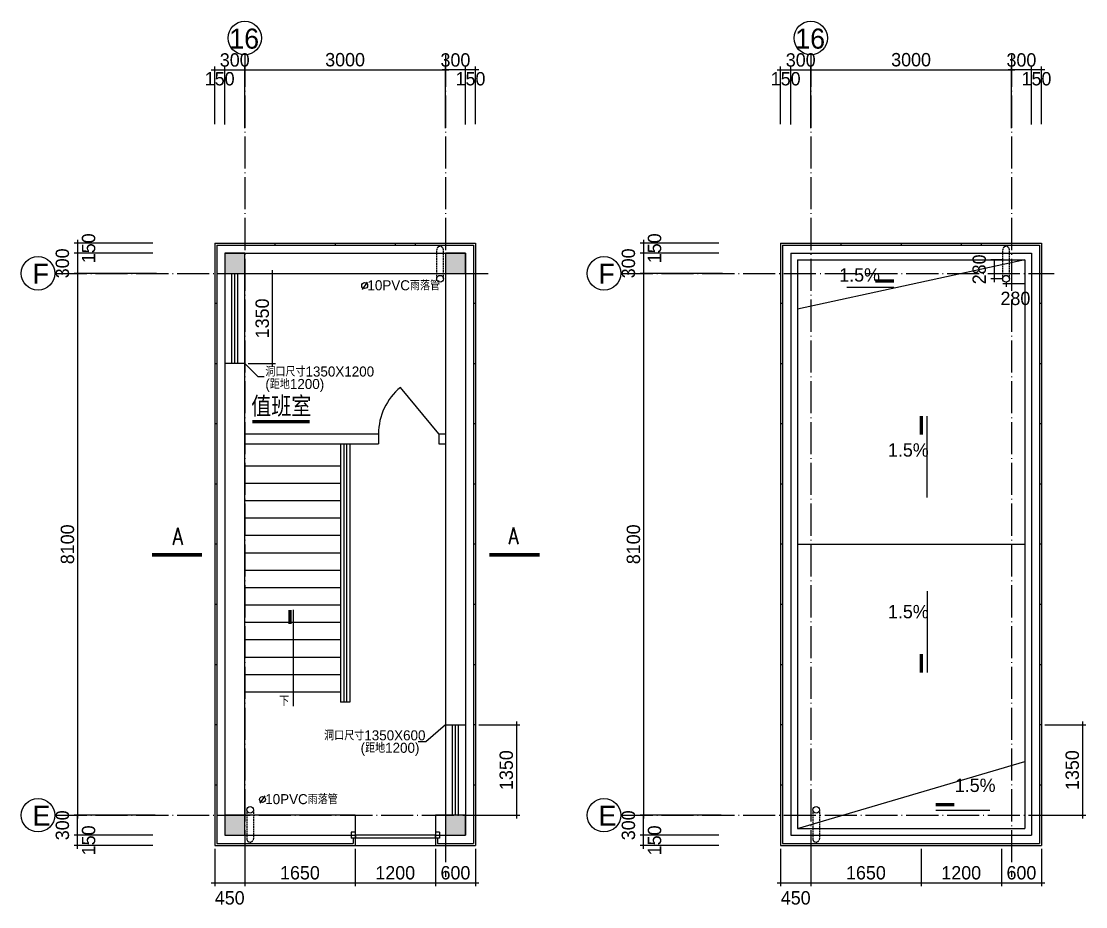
# Model space of a CAD drawing. Extents: x -7034 to 17471, y -16127 to 8875.
# Drawn here: x -7034 to 8883, y -4360 to 8875 of the extents above; entities that cross this region are included whole.
import ezdxf

# ---------------------------------------------------------------- set-up
doc = ezdxf.new("R2010")
doc.units = 0
doc.header["$MEASUREMENT"] = 0
doc.linetypes.add('ACAD_ISO04W100', pattern=[30.5, 24, -3, 0.5, -3])
doc.linetypes.add('DASH', pattern=[0.35, 0.25, -0.1])
doc.layers.get('0').update_dxf_attribs({"linetype": 'CONTINUOUS'})
doc.layers.get('DEFPOINTS').update_dxf_attribs({"linetype": 'CONTINUOUS'})
doc.layers.add('PUB_TEXT', color=7, linetype='CONTINUOUS')
doc.layers.add('ZHOUXIAN', color=1, linetype='CONTINUOUS')
doc.styles.add('_HZTXT', font='txt', dxfattribs={"width": 0.8, "bigfont": 'HZTXT'})
doc.styles.get("Standard").update_dxf_attribs({"font": 'ros.shx', "bigfont": 'hztxt.shx'})
doc.dimstyles.get("Standard").update_dxf_attribs({"dimtxt": 0.18, "dimasz": 0.18, "dimexe": 0.18, "dimexo": 0.0625, "dimgap": 0.09, "dimtad": 0, "dimtih": 1, "dimtoh": 1, "dimdec": 4, "dimzin": 0, "dimtxsty": 'STANDARD', "dimcen": 0.09, "dimazin": 3, "dimtfac": 1, "dimtdec": 4, "dimtofl": 0, "dimtmove": 0, "dimatfit": 3, "dimtolj": 1, "dimtzin": 0})

# ---------------------------------------------------------------- blocks, each defined once
blk = doc.blocks.new('_ARCHTICK')
at = {"color": 0, "linetype": 'BYBLOCK', "const_width": 0.15}
blk.add_lwpolyline([(-0.5, -0.5), (0.5, 0.5)], dxfattribs=at)
blk = doc.blocks.new('*D1')
at = {"color": 0, "linetype": 'BYBLOCK'}
for p, q in [((-5011, 5107), (-6243, 5107)), ((-6193, 5157), (-6193, -3043)), ((-5031, -2993), (-6243, -2993))]:
    blk.add_line(p, q, dxfattribs=at)
at = {"layer": 'DEFPOINTS', "color": 0, "linetype": 'BYBLOCK'}
for p in [(-4961, 5107), (-6193, -2993), (-4981, -2993)]:
    blk.add_point(p, dxfattribs=at)
at = {"color": 0, "linetype": 'BYBLOCK', "xscale": 9, "yscale": 9, "zscale": 9}
for p, rotation in [((-6193, 5107), 90), ((-6193, -2993), 270)]:
    blk.add_blockref('_ARCHTICK', p, dxfattribs=dict(at, rotation=rotation))
at = {"color": 0, "linetype": 'BYBLOCK', "insert": (-6343, 1057), "char_height": 200, "attachment_point": 5, "rotation": 90}
blk.add_mtext('\\A1;8100', dxfattribs=at)
blk = doc.blocks.new('*D2')
at = {"color": 0, "linetype": 'BYBLOCK'}
for p, q in [((-3742, 8150), (-642, 8150)), ((-3692, 7276), (-3692, 8200)), ((-692, 7276), (-692, 8200))]:
    blk.add_line(p, q, dxfattribs=at)
at = {"layer": 'DEFPOINTS', "color": 0, "linetype": 'BYBLOCK'}
for p in [(-692, 8150), (-3692, 7226), (-692, 7226)]:
    blk.add_point(p, dxfattribs=at)
at = {"color": 0, "linetype": 'BYBLOCK', "xscale": 9, "yscale": 9, "zscale": 9, "rotation": 180}
blk.add_blockref('_ARCHTICK', (-3692, 8150), dxfattribs=at)
at = {"color": 0, "linetype": 'BYBLOCK', "xscale": 9, "yscale": 9, "zscale": 9}
blk.add_blockref('_ARCHTICK', (-692, 8150), dxfattribs=at)
at = {"color": 0, "linetype": 'BYBLOCK', "insert": (-2192, 8300), "char_height": 200, "attachment_point": 5}
blk.add_mtext('\\A1;3000', dxfattribs=at)
blk = doc.blocks.new('*D3')
at = {"color": 0, "linetype": 'BYBLOCK'}
for p, q in [((-6189, 5457), (-6189, 5107)), ((-5061, 5407), (-6239, 5407)), ((-5061, 5107), (-6239, 5107))]:
    blk.add_line(p, q, dxfattribs=at)
at = {"layer": 'DEFPOINTS', "color": 0, "linetype": 'BYBLOCK'}
for p in [(-5011, 5407), (-6189, 5107), (-5011, 5107)]:
    blk.add_point(p, dxfattribs=at)
at = {"color": 0, "linetype": 'BYBLOCK', "xscale": 9, "yscale": 9, "zscale": 9}
for p, rotation in [((-6189, 5407), 90), ((-6189, 5107), 270)]:
    blk.add_blockref('_ARCHTICK', p, dxfattribs=dict(at, rotation=rotation))
at = {"color": 0, "linetype": 'BYBLOCK', "insert": (-6414, 5257), "char_height": 200, "attachment_point": 5, "rotation": 90}
blk.add_mtext('\\A1;300', dxfattribs=at)
blk = doc.blocks.new('*D4')
at = {"color": 0, "linetype": 'BYBLOCK'}
for p, q in [((-6189, 5607), (-6189, 5357)), ((-5061, 5557), (-6239, 5557)), ((-5061, 5407), (-6239, 5407))]:
    blk.add_line(p, q, dxfattribs=at)
at = {"layer": 'DEFPOINTS', "color": 0, "linetype": 'BYBLOCK'}
for p in [(-5011, 5557), (-6189, 5407), (-5011, 5407)]:
    blk.add_point(p, dxfattribs=at)
at = {"color": 0, "linetype": 'BYBLOCK', "xscale": 9, "yscale": 9, "zscale": 9}
for p, rotation in [((-6189, 5557), 90), ((-6189, 5407), 270)]:
    blk.add_blockref('_ARCHTICK', p, dxfattribs=dict(at, rotation=rotation))
at = {"color": 0, "linetype": 'BYBLOCK', "insert": (-6022, 5482), "char_height": 200, "attachment_point": 5, "rotation": 90}
blk.add_mtext('\\A1;150', dxfattribs=at)
blk = doc.blocks.new('*D6')
at = {"color": 0, "linetype": 'BYBLOCK'}
for p, q in [((-5061, -3293), (-6239, -3293)), ((-6189, -3493), (-6189, -3243)), ((-5061, -3443), (-6239, -3443))]:
    blk.add_line(p, q, dxfattribs=at)
at = {"layer": 'DEFPOINTS', "color": 0, "linetype": 'BYBLOCK'}
for p in [(-6189, -3293), (-5011, -3293), (-5011, -3443)]:
    blk.add_point(p, dxfattribs=at)
at = {"color": 0, "linetype": 'BYBLOCK', "xscale": 9, "yscale": 9, "zscale": 9}
for p, rotation in [((-6189, -3293), 90), ((-6189, -3443), 270)]:
    blk.add_blockref('_ARCHTICK', p, dxfattribs=dict(at, rotation=rotation))
at = {"color": 0, "linetype": 'BYBLOCK', "insert": (-6022, -3368), "char_height": 200, "attachment_point": 5, "rotation": 90}
blk.add_mtext('\\A1;150', dxfattribs=at)
blk = doc.blocks.new('*D5')
at = {"color": 0, "linetype": 'BYBLOCK'}
for p, q in [((-5061, -2993), (-6239, -2993)), ((-6189, -3343), (-6189, -2993)), ((-5061, -3293), (-6239, -3293))]:
    blk.add_line(p, q, dxfattribs=at)
at = {"layer": 'DEFPOINTS', "color": 0, "linetype": 'BYBLOCK'}
for p in [(-6189, -2993), (-5011, -2993), (-5011, -3293)]:
    blk.add_point(p, dxfattribs=at)
at = {"color": 0, "linetype": 'BYBLOCK', "xscale": 9, "yscale": 9, "zscale": 9}
for p, rotation in [((-6189, -2993), 90), ((-6189, -3293), 270)]:
    blk.add_blockref('_ARCHTICK', p, dxfattribs=dict(at, rotation=rotation))
at = {"color": 0, "linetype": 'BYBLOCK', "insert": (-6414, -3143), "char_height": 200, "attachment_point": 5, "rotation": 90}
blk.add_mtext('\\A1;300', dxfattribs=at)
blk = doc.blocks.new('*D7')
at = {"color": 0, "linetype": 'BYBLOCK'}
for p, q in [((-4042, 8150), (-3642, 8150)), ((-3992, 7330), (-3992, 8200)), ((-3692, 7330), (-3692, 8200))]:
    blk.add_line(p, q, dxfattribs=at)
at = {"layer": 'DEFPOINTS', "color": 0, "linetype": 'BYBLOCK'}
for p in [(-3692, 8150), (-3992, 7280), (-3692, 7280)]:
    blk.add_point(p, dxfattribs=at)
at = {"color": 0, "linetype": 'BYBLOCK', "xscale": 9, "yscale": 9, "zscale": 9, "rotation": 180}
blk.add_blockref('_ARCHTICK', (-3992, 8150), dxfattribs=at)
at = {"color": 0, "linetype": 'BYBLOCK', "xscale": 9, "yscale": 9, "zscale": 9}
blk.add_blockref('_ARCHTICK', (-3692, 8150), dxfattribs=at)
at = {"color": 0, "linetype": 'BYBLOCK', "insert": (-3842, 8296), "char_height": 200, "attachment_point": 5}
blk.add_mtext('\\A1;300', dxfattribs=at)
blk = doc.blocks.new('*D8')
at = {"color": 0, "linetype": 'BYBLOCK'}
for p, q in [((-4192, 8150), (-3942, 8150)), ((-4142, 7335), (-4142, 8200)), ((-3992, 7335), (-3992, 8200))]:
    blk.add_line(p, q, dxfattribs=at)
at = {"layer": 'DEFPOINTS', "color": 0, "linetype": 'BYBLOCK'}
for p in [(-3992, 8150), (-4142, 7285), (-3992, 7285)]:
    blk.add_point(p, dxfattribs=at)
at = {"color": 0, "linetype": 'BYBLOCK', "xscale": 9, "yscale": 9, "zscale": 9, "rotation": 180}
blk.add_blockref('_ARCHTICK', (-4142, 8150), dxfattribs=at)
at = {"color": 0, "linetype": 'BYBLOCK', "xscale": 9, "yscale": 9, "zscale": 9}
blk.add_blockref('_ARCHTICK', (-3992, 8150), dxfattribs=at)
at = {"color": 0, "linetype": 'BYBLOCK', "insert": (-4067, 8015), "char_height": 200, "attachment_point": 5}
blk.add_mtext('\\A1;150', dxfattribs=at)
blk = doc.blocks.new('*D10')
at = {"color": 0, "linetype": 'BYBLOCK'}
for p, q in [((-192, 8150), (-442, 8150)), ((-392, 7335), (-392, 8200)), ((-242, 7335), (-242, 8200))]:
    blk.add_line(p, q, dxfattribs=at)
at = {"layer": 'DEFPOINTS', "color": 0, "linetype": 'BYBLOCK'}
for p in [(-392, 8150), (-392, 7285), (-242, 7285)]:
    blk.add_point(p, dxfattribs=at)
at = {"color": 0, "linetype": 'BYBLOCK', "xscale": 9, "yscale": 9, "zscale": 9, "rotation": 180}
blk.add_blockref('_ARCHTICK', (-392, 8150), dxfattribs=at)
at = {"color": 0, "linetype": 'BYBLOCK', "xscale": 9, "yscale": 9, "zscale": 9}
blk.add_blockref('_ARCHTICK', (-242, 8150), dxfattribs=at)
at = {"color": 0, "linetype": 'BYBLOCK', "insert": (-317, 8015), "char_height": 200, "attachment_point": 5}
blk.add_mtext('\\A1;150', dxfattribs=at)
blk = doc.blocks.new('*D9')
at = {"color": 0, "linetype": 'BYBLOCK'}
for p, q in [((-342, 8150), (-742, 8150)), ((-692, 7330), (-692, 8200)), ((-392, 7330), (-392, 8200))]:
    blk.add_line(p, q, dxfattribs=at)
at = {"layer": 'DEFPOINTS', "color": 0, "linetype": 'BYBLOCK'}
for p in [(-692, 8150), (-692, 7280), (-392, 7280)]:
    blk.add_point(p, dxfattribs=at)
at = {"color": 0, "linetype": 'BYBLOCK', "xscale": 9, "yscale": 9, "zscale": 9, "rotation": 180}
blk.add_blockref('_ARCHTICK', (-692, 8150), dxfattribs=at)
at = {"color": 0, "linetype": 'BYBLOCK', "xscale": 9, "yscale": 9, "zscale": 9}
blk.add_blockref('_ARCHTICK', (-392, 8150), dxfattribs=at)
at = {"color": 0, "linetype": 'BYBLOCK', "insert": (-542, 8296), "char_height": 200, "attachment_point": 5}
blk.add_mtext('\\A1;300', dxfattribs=at)
blk = doc.blocks.new('*D11')
at = {"color": 0, "linetype": 'BYBLOCK'}
for p, q in [((-3642, 5107), (-3230, 5107)), ((-3280, 5157), (-3280, 3711)), ((-3642, 3761), (-3230, 3761))]:
    blk.add_line(p, q, dxfattribs=at)
at = {"layer": 'DEFPOINTS', "color": 0, "linetype": 'BYBLOCK'}
for p in [(-3692, 5107), (-3692, 3761), (-3280, 3761)]:
    blk.add_point(p, dxfattribs=at)
at = {"color": 0, "linetype": 'BYBLOCK', "xscale": 9, "yscale": 9, "zscale": 9}
for p, rotation in [((-3280, 5107), 90), ((-3280, 3761), 270)]:
    blk.add_blockref('_ARCHTICK', p, dxfattribs=dict(at, rotation=rotation))
at = {"color": 0, "linetype": 'BYBLOCK', "insert": (-3430, 4434), "char_height": 200, "attachment_point": 5, "rotation": 90}
blk.add_mtext('\\A1;1350', dxfattribs=at)
blk = doc.blocks.new('*D12')
at = {"color": 0, "linetype": 'BYBLOCK'}
for p, q in [((-192, -1643), (419, -1643)), ((369, -1593), (369, -3043)), ((-192, -2993), (419, -2993))]:
    blk.add_line(p, q, dxfattribs=at)
at = {"layer": 'DEFPOINTS', "color": 0, "linetype": 'BYBLOCK'}
for p in [(-242, -1643), (-242, -2993), (369, -2993)]:
    blk.add_point(p, dxfattribs=at)
at = {"color": 0, "linetype": 'BYBLOCK', "xscale": 9, "yscale": 9, "zscale": 9}
for p, rotation in [((369, -1643), 90), ((369, -2993), 270)]:
    blk.add_blockref('_ARCHTICK', p, dxfattribs=dict(at, rotation=rotation))
at = {"color": 0, "linetype": 'BYBLOCK', "insert": (219, -2318), "char_height": 200, "attachment_point": 5, "rotation": 90}
blk.add_mtext('\\A1;1350', dxfattribs=at)
blk = doc.blocks.new('*D13')
at = {"color": 0, "linetype": 'BYBLOCK'}
for p, q in [((-4142, -3493), (-4142, -4054)), ((-3692, -3493), (-3692, -4054)), ((-4192, -4004), (-3692, -4004))]:
    blk.add_line(p, q, dxfattribs=at)
at = {"layer": 'DEFPOINTS', "color": 0, "linetype": 'BYBLOCK'}
for p in [(-4142, -3443), (-3692, -3443), (-3692, -4004)]:
    blk.add_point(p, dxfattribs=at)
at = {"color": 0, "linetype": 'BYBLOCK', "xscale": 9, "yscale": 9, "zscale": 9, "rotation": 180}
blk.add_blockref('_ARCHTICK', (-4142, -4004), dxfattribs=at)
at = {"color": 0, "linetype": 'BYBLOCK', "xscale": 9, "yscale": 9, "zscale": 9}
blk.add_blockref('_ARCHTICK', (-3692, -4004), dxfattribs=at)
at = {"color": 0, "linetype": 'BYBLOCK', "insert": (-3917, -4229), "char_height": 200, "attachment_point": 5}
blk.add_mtext('\\A1;450', dxfattribs=at)
blk = doc.blocks.new('*D14')
at = {"color": 0, "linetype": 'BYBLOCK'}
for p, q in [((-2042, -3493), (-2042, -4054)), ((-3742, -4004), (-1992, -4004))]:
    blk.add_line(p, q, dxfattribs=at)
at = {"layer": 'DEFPOINTS', "color": 0, "linetype": 'BYBLOCK'}
for p in [(-3692, -3443), (-2042, -3443), (-2042, -4004)]:
    blk.add_point(p, dxfattribs=at)
at = {"color": 0, "linetype": 'BYBLOCK', "xscale": 9, "yscale": 9, "zscale": 9, "rotation": 180}
blk.add_blockref('_ARCHTICK', (-3692, -4004), dxfattribs=at)
at = {"color": 0, "linetype": 'BYBLOCK', "xscale": 9, "yscale": 9, "zscale": 9}
blk.add_blockref('_ARCHTICK', (-2042, -4004), dxfattribs=at)
at = {"color": 0, "linetype": 'BYBLOCK', "insert": (-2867, -3854), "char_height": 200, "attachment_point": 5}
blk.add_mtext('\\A1;1650', dxfattribs=at)
blk = doc.blocks.new('*D15')
at = {"color": 0, "linetype": 'BYBLOCK'}
for p, q in [((-842, -3493), (-842, -4054)), ((-2092, -4004), (-792, -4004))]:
    blk.add_line(p, q, dxfattribs=at)
at = {"layer": 'DEFPOINTS', "color": 0, "linetype": 'BYBLOCK'}
for p in [(-2042, -3443), (-842, -3443), (-842, -4004)]:
    blk.add_point(p, dxfattribs=at)
at = {"color": 0, "linetype": 'BYBLOCK', "xscale": 9, "yscale": 9, "zscale": 9, "rotation": 180}
blk.add_blockref('_ARCHTICK', (-2042, -4004), dxfattribs=at)
at = {"color": 0, "linetype": 'BYBLOCK', "xscale": 9, "yscale": 9, "zscale": 9}
blk.add_blockref('_ARCHTICK', (-842, -4004), dxfattribs=at)
at = {"color": 0, "linetype": 'BYBLOCK', "insert": (-1442, -3854), "char_height": 200, "attachment_point": 5}
blk.add_mtext('\\A1;1200', dxfattribs=at)
blk = doc.blocks.new('*D16')
at = {"color": 0, "linetype": 'BYBLOCK'}
for p, q in [((-242, -3493), (-242, -4054)), ((-892, -4004), (-192, -4004))]:
    blk.add_line(p, q, dxfattribs=at)
at = {"layer": 'DEFPOINTS', "color": 0, "linetype": 'BYBLOCK'}
for p in [(-842, -3443), (-242, -3443), (-242, -4004)]:
    blk.add_point(p, dxfattribs=at)
at = {"color": 0, "linetype": 'BYBLOCK', "xscale": 9, "yscale": 9, "zscale": 9, "rotation": 180}
blk.add_blockref('_ARCHTICK', (-842, -4004), dxfattribs=at)
at = {"color": 0, "linetype": 'BYBLOCK', "xscale": 9, "yscale": 9, "zscale": 9}
blk.add_blockref('_ARCHTICK', (-242, -4004), dxfattribs=at)
at = {"color": 0, "linetype": 'BYBLOCK', "insert": (-542, -3854), "char_height": 200, "attachment_point": 5}
blk.add_mtext('\\A1;600', dxfattribs=at)
blk = doc.blocks.new('*D29')
at = {"color": 0, "linetype": 'BYBLOCK'}
for p, q in [((-2042, -3493), (-2042, -4054)), ((-3742, -4004), (-1992, -4004))]:
    blk.add_line(p, q, dxfattribs=at)
at = {"layer": 'DEFPOINTS', "color": 0, "linetype": 'BYBLOCK'}
for p in [(-3692, -3443), (-2042, -3443), (-2042, -4004)]:
    blk.add_point(p, dxfattribs=at)
at = {"color": 0, "linetype": 'BYBLOCK', "xscale": 9, "yscale": 9, "zscale": 9, "rotation": 180}
blk.add_blockref('_ARCHTICK', (-3692, -4004), dxfattribs=at)
at = {"color": 0, "linetype": 'BYBLOCK', "xscale": 9, "yscale": 9, "zscale": 9}
blk.add_blockref('_ARCHTICK', (-2042, -4004), dxfattribs=at)
at = {"color": 0, "linetype": 'BYBLOCK', "insert": (-2867, -3854), "char_height": 200, "attachment_point": 5}
blk.add_mtext('\\A1;1650', dxfattribs=at)
blk = doc.blocks.new('*D18')
at = {"color": 0, "linetype": 'BYBLOCK'}
for p, q in [((-3742, 8150), (-642, 8150)), ((-3692, 7276), (-3692, 8200)), ((-692, 7276), (-692, 8200))]:
    blk.add_line(p, q, dxfattribs=at)
at = {"layer": 'DEFPOINTS', "color": 0, "linetype": 'BYBLOCK'}
for p in [(-692, 8150), (-3692, 7226), (-692, 7226)]:
    blk.add_point(p, dxfattribs=at)
at = {"color": 0, "linetype": 'BYBLOCK', "xscale": 9, "yscale": 9, "zscale": 9, "rotation": 180}
blk.add_blockref('_ARCHTICK', (-3692, 8150), dxfattribs=at)
at = {"color": 0, "linetype": 'BYBLOCK', "xscale": 9, "yscale": 9, "zscale": 9}
blk.add_blockref('_ARCHTICK', (-692, 8150), dxfattribs=at)
at = {"color": 0, "linetype": 'BYBLOCK', "insert": (-2192, 8300), "char_height": 200, "attachment_point": 5}
blk.add_mtext('\\A1;3000', dxfattribs=at)
blk = doc.blocks.new('*D17')
at = {"color": 0, "linetype": 'BYBLOCK'}
for p, q in [((-5011, 5107), (-6243, 5107)), ((-6193, 5157), (-6193, -3043)), ((-5031, -2993), (-6243, -2993))]:
    blk.add_line(p, q, dxfattribs=at)
at = {"layer": 'DEFPOINTS', "color": 0, "linetype": 'BYBLOCK'}
for p in [(-4961, 5107), (-6193, -2993), (-4981, -2993)]:
    blk.add_point(p, dxfattribs=at)
at = {"color": 0, "linetype": 'BYBLOCK', "xscale": 9, "yscale": 9, "zscale": 9}
for p, rotation in [((-6193, 5107), 90), ((-6193, -2993), 270)]:
    blk.add_blockref('_ARCHTICK', p, dxfattribs=dict(at, rotation=rotation))
at = {"color": 0, "linetype": 'BYBLOCK', "insert": (-6343, 1057), "char_height": 200, "attachment_point": 5, "rotation": 90}
blk.add_mtext('\\A1;8100', dxfattribs=at)
blk = doc.blocks.new('*D21')
at = {"color": 0, "linetype": 'BYBLOCK'}
for p, q in [((-5065, -3293), (-6243, -3293)), ((-6193, -3493), (-6193, -3243)), ((-5065, -3443), (-6243, -3443))]:
    blk.add_line(p, q, dxfattribs=at)
at = {"layer": 'DEFPOINTS', "color": 0, "linetype": 'BYBLOCK'}
for p in [(-6193, -3293), (-5015, -3293), (-5015, -3443)]:
    blk.add_point(p, dxfattribs=at)
at = {"color": 0, "linetype": 'BYBLOCK', "xscale": 9, "yscale": 9, "zscale": 9}
for p, rotation in [((-6193, -3293), 90), ((-6193, -3443), 270)]:
    blk.add_blockref('_ARCHTICK', p, dxfattribs=dict(at, rotation=rotation))
at = {"color": 0, "linetype": 'BYBLOCK', "insert": (-6027, -3368), "char_height": 200, "attachment_point": 5, "rotation": 90}
blk.add_mtext('\\A1;150', dxfattribs=at)
blk = doc.blocks.new('*D22')
at = {"color": 0, "linetype": 'BYBLOCK'}
for p, q in [((-5065, -2993), (-6243, -2993)), ((-6193, -3343), (-6193, -2993)), ((-5065, -3293), (-6243, -3293))]:
    blk.add_line(p, q, dxfattribs=at)
at = {"layer": 'DEFPOINTS', "color": 0, "linetype": 'BYBLOCK'}
for p in [(-6193, -2993), (-5015, -2993), (-5015, -3293)]:
    blk.add_point(p, dxfattribs=at)
at = {"color": 0, "linetype": 'BYBLOCK', "xscale": 9, "yscale": 9, "zscale": 9}
for p, rotation in [((-6193, -2993), 90), ((-6193, -3293), 270)]:
    blk.add_blockref('_ARCHTICK', p, dxfattribs=dict(at, rotation=rotation))
at = {"color": 0, "linetype": 'BYBLOCK', "insert": (-6418, -3143), "char_height": 200, "attachment_point": 5, "rotation": 90}
blk.add_mtext('\\A1;300', dxfattribs=at)
blk = doc.blocks.new('*D28')
at = {"color": 0, "linetype": 'BYBLOCK'}
for p, q in [((-4142, -3493), (-4142, -4054)), ((-3692, -3493), (-3692, -4054)), ((-4192, -4004), (-3692, -4004))]:
    blk.add_line(p, q, dxfattribs=at)
at = {"layer": 'DEFPOINTS', "color": 0, "linetype": 'BYBLOCK'}
for p in [(-4142, -3443), (-3692, -3443), (-3692, -4004)]:
    blk.add_point(p, dxfattribs=at)
at = {"color": 0, "linetype": 'BYBLOCK', "xscale": 9, "yscale": 9, "zscale": 9, "rotation": 180}
blk.add_blockref('_ARCHTICK', (-4142, -4004), dxfattribs=at)
at = {"color": 0, "linetype": 'BYBLOCK', "xscale": 9, "yscale": 9, "zscale": 9}
blk.add_blockref('_ARCHTICK', (-3692, -4004), dxfattribs=at)
at = {"color": 0, "linetype": 'BYBLOCK', "insert": (-3917, -4229), "char_height": 200, "attachment_point": 5}
blk.add_mtext('\\A1;450', dxfattribs=at)
blk = doc.blocks.new('*D19')
at = {"color": 0, "linetype": 'BYBLOCK'}
for p, q in [((-6193, 5457), (-6193, 5107)), ((-5065, 5407), (-6243, 5407)), ((-5065, 5107), (-6243, 5107))]:
    blk.add_line(p, q, dxfattribs=at)
at = {"layer": 'DEFPOINTS', "color": 0, "linetype": 'BYBLOCK'}
for p in [(-5015, 5407), (-6193, 5107), (-5015, 5107)]:
    blk.add_point(p, dxfattribs=at)
at = {"color": 0, "linetype": 'BYBLOCK', "xscale": 9, "yscale": 9, "zscale": 9}
for p, rotation in [((-6193, 5407), 90), ((-6193, 5107), 270)]:
    blk.add_blockref('_ARCHTICK', p, dxfattribs=dict(at, rotation=rotation))
at = {"color": 0, "linetype": 'BYBLOCK', "insert": (-6418, 5257), "char_height": 200, "attachment_point": 5, "rotation": 90}
blk.add_mtext('\\A1;300', dxfattribs=at)
blk = doc.blocks.new('*D20')
at = {"color": 0, "linetype": 'BYBLOCK'}
for p, q in [((-6193, 5607), (-6193, 5357)), ((-5065, 5557), (-6243, 5557)), ((-5065, 5407), (-6243, 5407))]:
    blk.add_line(p, q, dxfattribs=at)
at = {"layer": 'DEFPOINTS', "color": 0, "linetype": 'BYBLOCK'}
for p in [(-5015, 5557), (-6193, 5407), (-5015, 5407)]:
    blk.add_point(p, dxfattribs=at)
at = {"color": 0, "linetype": 'BYBLOCK', "xscale": 9, "yscale": 9, "zscale": 9}
for p, rotation in [((-6193, 5557), 90), ((-6193, 5407), 270)]:
    blk.add_blockref('_ARCHTICK', p, dxfattribs=dict(at, rotation=rotation))
at = {"color": 0, "linetype": 'BYBLOCK', "insert": (-6027, 5482), "char_height": 200, "attachment_point": 5, "rotation": 90}
blk.add_mtext('\\A1;150', dxfattribs=at)
blk = doc.blocks.new('*D24')
at = {"color": 0, "linetype": 'BYBLOCK'}
for p, q in [((-4192, 8150), (-3942, 8150)), ((-4142, 7335), (-4142, 8200)), ((-3992, 7335), (-3992, 8200))]:
    blk.add_line(p, q, dxfattribs=at)
at = {"layer": 'DEFPOINTS', "color": 0, "linetype": 'BYBLOCK'}
for p in [(-3992, 8150), (-4142, 7285), (-3992, 7285)]:
    blk.add_point(p, dxfattribs=at)
at = {"color": 0, "linetype": 'BYBLOCK', "xscale": 9, "yscale": 9, "zscale": 9, "rotation": 180}
blk.add_blockref('_ARCHTICK', (-4142, 8150), dxfattribs=at)
at = {"color": 0, "linetype": 'BYBLOCK', "xscale": 9, "yscale": 9, "zscale": 9}
blk.add_blockref('_ARCHTICK', (-3992, 8150), dxfattribs=at)
at = {"color": 0, "linetype": 'BYBLOCK', "insert": (-4067, 8015), "char_height": 200, "attachment_point": 5}
blk.add_mtext('\\A1;150', dxfattribs=at)
blk = doc.blocks.new('*D23')
at = {"color": 0, "linetype": 'BYBLOCK'}
for p, q in [((-4042, 8150), (-3642, 8150)), ((-3992, 7330), (-3992, 8200)), ((-3692, 7330), (-3692, 8200))]:
    blk.add_line(p, q, dxfattribs=at)
at = {"layer": 'DEFPOINTS', "color": 0, "linetype": 'BYBLOCK'}
for p in [(-3692, 8150), (-3992, 7280), (-3692, 7280)]:
    blk.add_point(p, dxfattribs=at)
at = {"color": 0, "linetype": 'BYBLOCK', "xscale": 9, "yscale": 9, "zscale": 9, "rotation": 180}
blk.add_blockref('_ARCHTICK', (-3992, 8150), dxfattribs=at)
at = {"color": 0, "linetype": 'BYBLOCK', "xscale": 9, "yscale": 9, "zscale": 9}
blk.add_blockref('_ARCHTICK', (-3692, 8150), dxfattribs=at)
at = {"color": 0, "linetype": 'BYBLOCK', "insert": (-3842, 8296), "char_height": 200, "attachment_point": 5}
blk.add_mtext('\\A1;300', dxfattribs=at)
blk = doc.blocks.new('*D30')
at = {"color": 0, "linetype": 'BYBLOCK'}
for p, q in [((-842, -3493), (-842, -4054)), ((-2092, -4004), (-792, -4004))]:
    blk.add_line(p, q, dxfattribs=at)
at = {"layer": 'DEFPOINTS', "color": 0, "linetype": 'BYBLOCK'}
for p in [(-2042, -3443), (-842, -3443), (-842, -4004)]:
    blk.add_point(p, dxfattribs=at)
at = {"color": 0, "linetype": 'BYBLOCK', "xscale": 9, "yscale": 9, "zscale": 9, "rotation": 180}
blk.add_blockref('_ARCHTICK', (-2042, -4004), dxfattribs=at)
at = {"color": 0, "linetype": 'BYBLOCK', "xscale": 9, "yscale": 9, "zscale": 9}
blk.add_blockref('_ARCHTICK', (-842, -4004), dxfattribs=at)
at = {"color": 0, "linetype": 'BYBLOCK', "insert": (-1442, -3854), "char_height": 200, "attachment_point": 5}
blk.add_mtext('\\A1;1200', dxfattribs=at)
blk = doc.blocks.new('*D31')
at = {"color": 0, "linetype": 'BYBLOCK'}
for p, q in [((-242, -3493), (-242, -4054)), ((-892, -4004), (-192, -4004))]:
    blk.add_line(p, q, dxfattribs=at)
at = {"layer": 'DEFPOINTS', "color": 0, "linetype": 'BYBLOCK'}
for p in [(-842, -3443), (-242, -3443), (-242, -4004)]:
    blk.add_point(p, dxfattribs=at)
at = {"color": 0, "linetype": 'BYBLOCK', "xscale": 9, "yscale": 9, "zscale": 9, "rotation": 180}
blk.add_blockref('_ARCHTICK', (-842, -4004), dxfattribs=at)
at = {"color": 0, "linetype": 'BYBLOCK', "xscale": 9, "yscale": 9, "zscale": 9}
blk.add_blockref('_ARCHTICK', (-242, -4004), dxfattribs=at)
at = {"color": 0, "linetype": 'BYBLOCK', "insert": (-542, -3854), "char_height": 200, "attachment_point": 5}
blk.add_mtext('\\A1;600', dxfattribs=at)
blk = doc.blocks.new('*D27')
at = {"color": 0, "linetype": 'BYBLOCK'}
for p, q in [((-192, -1643), (419, -1643)), ((369, -1593), (369, -3043)), ((-192, -2993), (419, -2993))]:
    blk.add_line(p, q, dxfattribs=at)
at = {"layer": 'DEFPOINTS', "color": 0, "linetype": 'BYBLOCK'}
for p in [(-242, -1643), (-242, -2993), (369, -2993)]:
    blk.add_point(p, dxfattribs=at)
at = {"color": 0, "linetype": 'BYBLOCK', "xscale": 9, "yscale": 9, "zscale": 9}
for p, rotation in [((369, -1643), 90), ((369, -2993), 270)]:
    blk.add_blockref('_ARCHTICK', p, dxfattribs=dict(at, rotation=rotation))
at = {"color": 0, "linetype": 'BYBLOCK', "insert": (219, -2318), "char_height": 200, "attachment_point": 5, "rotation": 90}
blk.add_mtext('\\A1;1350', dxfattribs=at)
blk = doc.blocks.new('*D25')
at = {"color": 0, "linetype": 'BYBLOCK'}
for p, q in [((-192, 8150), (-442, 8150)), ((-392, 7335), (-392, 8200)), ((-242, 7335), (-242, 8200))]:
    blk.add_line(p, q, dxfattribs=at)
at = {"layer": 'DEFPOINTS', "color": 0, "linetype": 'BYBLOCK'}
for p in [(-392, 8150), (-392, 7285), (-242, 7285)]:
    blk.add_point(p, dxfattribs=at)
at = {"color": 0, "linetype": 'BYBLOCK', "xscale": 9, "yscale": 9, "zscale": 9, "rotation": 180}
blk.add_blockref('_ARCHTICK', (-392, 8150), dxfattribs=at)
at = {"color": 0, "linetype": 'BYBLOCK', "xscale": 9, "yscale": 9, "zscale": 9}
blk.add_blockref('_ARCHTICK', (-242, 8150), dxfattribs=at)
at = {"color": 0, "linetype": 'BYBLOCK', "insert": (-317, 8015), "char_height": 200, "attachment_point": 5}
blk.add_mtext('\\A1;150', dxfattribs=at)
blk = doc.blocks.new('*D26')
at = {"color": 0, "linetype": 'BYBLOCK'}
for p, q in [((-342, 8150), (-742, 8150)), ((-692, 7330), (-692, 8200)), ((-392, 7330), (-392, 8200))]:
    blk.add_line(p, q, dxfattribs=at)
at = {"layer": 'DEFPOINTS', "color": 0, "linetype": 'BYBLOCK'}
for p in [(-692, 8150), (-692, 7280), (-392, 7280)]:
    blk.add_point(p, dxfattribs=at)
at = {"color": 0, "linetype": 'BYBLOCK', "xscale": 9, "yscale": 9, "zscale": 9, "rotation": 180}
blk.add_blockref('_ARCHTICK', (-692, 8150), dxfattribs=at)
at = {"color": 0, "linetype": 'BYBLOCK', "xscale": 9, "yscale": 9, "zscale": 9}
blk.add_blockref('_ARCHTICK', (-392, 8150), dxfattribs=at)
at = {"color": 0, "linetype": 'BYBLOCK', "insert": (-542, 8296), "char_height": 200, "attachment_point": 5}
blk.add_mtext('\\A1;300', dxfattribs=at)
blk = doc.blocks.new('*D32')
at = {"color": 0, "linetype": 'BYBLOCK'}
for p, q in [((16446, 4957), (16776, 4957)), ((16496, 4977), (16496, 4907)), ((16776, 4977), (16776, 4907))]:
    blk.add_line(p, q, dxfattribs=at)
at = {"layer": 'DEFPOINTS', "color": 0, "linetype": 'BYBLOCK'}
for p in [(16496, 5027), (16776, 5027), (16776, 4957)]:
    blk.add_point(p, dxfattribs=at)
at = {"color": 0, "linetype": 'BYBLOCK', "xscale": 9, "yscale": 9, "zscale": 9, "rotation": 180}
blk.add_blockref('_ARCHTICK', (16496, 4957), dxfattribs=at)
at = {"color": 0, "linetype": 'BYBLOCK', "xscale": 9, "yscale": 9, "zscale": 9}
blk.add_blockref('_ARCHTICK', (16776, 4957), dxfattribs=at)
at = {"color": 0, "linetype": 'BYBLOCK', "insert": (16636, 4732), "char_height": 200, "attachment_point": 5}
blk.add_mtext('\\A1;280', dxfattribs=at)
blk = doc.blocks.new('*D33')
at = {"color": 0, "linetype": 'BYBLOCK'}
for p, q in [((16442, 5307), (16271, 5307)), ((16321, 4977), (16321, 5307)), ((16446, 5027), (16271, 5027))]:
    blk.add_line(p, q, dxfattribs=at)
at = {"layer": 'DEFPOINTS', "color": 0, "linetype": 'BYBLOCK'}
for p in [(16321, 5307), (16492, 5307), (16496, 5027)]:
    blk.add_point(p, dxfattribs=at)
at = {"color": 0, "linetype": 'BYBLOCK', "xscale": 9, "yscale": 9, "zscale": 9}
for p, rotation in [((16321, 5307), 90), ((16321, 5027), 270)]:
    blk.add_blockref('_ARCHTICK', p, dxfattribs=dict(at, rotation=rotation))
at = {"color": 0, "linetype": 'BYBLOCK', "insert": (16096, 5167), "char_height": 200, "attachment_point": 5, "rotation": 90}
blk.add_mtext('\\A1;280', dxfattribs=at)

msp = doc.modelspace()

# ---------------------------------------------------------------- hatches: boundary and pattern name
h = msp.add_hatch(color=256)
h.paths.add_polyline_path([(-3692.1, 5407.2), (-3992.1, 5407.2), (-3992.1, 5107.2), (-3692.1, 5107.2)])
h.paths.add_polyline_path([(-392.1, 5407.2), (-692.1, 5407.2), (-692.1, 5107.2), (-392.1, 5107.2)])
h.paths.add_polyline_path([(-392.1, -2992.8), (-692.1, -2992.8), (-692.1, -3292.8), (-392.1, -3292.8)])
h.paths.add_polyline_path([(-3692.1, -2992.8), (-3992.1, -2992.8), (-3992.1, -3292.8), (-3692.1, -3292.8)])

# ---------------------------------------------------------------- linework, layer by layer
for p, q in [((-4142.1, 5557.2), (-242.1, 5557.2)), ((-4142.1, 5557.2), (-4142.1, -3442.8)), ((-4112.1, 5527.2), (-272.1, 5527.2)), ((-4112.1, 5527.2), (-4112.1, -3412.8)), ((-3242.1, 5557.2), (-3242.1, 5527.2)), ((-2342.1, 5557.2), (-2342.1, 5527.2)), ((-1442.1, 5557.2), (-1442.1, 5527.2)), ((-1142.1, 5557.2), (-1142.1, 5527.2)), ((-272.1, 5527.2), (-272.1, -3412.8)), ((-242.1, 5557.2), (-242.1, -3442.8)), ((4321, 5557.2), (8221, 5557.2)), ((4321, 5557.2), (4321, -3442.8)), ((4351, 5527.2), (8191, 5527.2)), ((4351, 5527.2), (4351, -3412.8)), ((5221, 5557.2), (5221, 5527.2)), ((6121, 5557.2), (6121, 5527.2)), ((7021, 5557.2), (7021, 5527.2)), ((7321, 5557.2), (7321, 5527.2)), ((8191, 5527.2), (8191, -3412.8)), ((8221, 5557.2), (8221, -3442.8)), ((-3992.1, 5407.2), (-392.1, 5407.2)), ((-3992.1, 5407.2), (-3992.1, -3292.8)), ((-392.1, 5407.2), (-392.1, -3292.8)), ((4471, 5407.2), (8071, 5407.2)), ((4471, 5407.2), (4471, -3292.8)), ((4571, 5307.2), (4571, -3192.8)), ((4571, 5307.2), (7971, 5307.2)), ((7971, 5307.2), (4571, 4572.9)), ((7971, 5307.2), (7971, -3192.8)), ((8071, 5407.2), (8071, -3292.8)), ((-3887.1, 3759.4), (-3887.1, 5107.2)), ((-3842.1, 3759.8), (-3842.1, 5107.2)), ((-3797.1, 3760.2), (-3797.1, 5107.2)), ((-3692.1, 5107.2), (-692.1, 5107.2)), ((-3692.1, -2992.8), (-3692.1, 5107.2)), ((-692.1, 5107.2), (-692.1, 2707.2)), ((-1863.5, 4977.1), (-1936.5, 4868.2)), ((5311.5, 4902.9), (6012.8, 4902.9)), ((-4112.1, 4657.2), (-4142.1, 4657.2)), ((-242.1, 4657.2), (-272.1, 4657.2)), ((4351, 4657.2), (4321, 4657.2)), ((8221, 4657.2), (8191, 4657.2)), ((-4112.1, 3757.2), (-4142.1, 3757.2)), ((-3692.1, 3761.2), (-3992.1, 3758.5)), ((-3491.5, 3558.1), (-3692.1, 3761.2)), ((-242.1, 3757.2), (-272.1, 3757.2)), ((4351, 3757.2), (4321, 3757.2)), ((8221, 3757.2), (8191, 3757.2)), ((-3402.9, 3558.1), (-3491.5, 3558.1)), ((-792.1, 2707.2), (-1362.7, 3403.1)), ((6514, 1756.8), (6514, 2973.6)), ((-4112.1, 2857.2), (-4142.1, 2857.2)), ((-3692.1, 2707.2), (-1692.1, 2707.2)), ((-1692.1, 2707.2), (-1692.1, 2557.2)), ((-792.1, 2707.2), (-792.1, 2557.2)), ((-792.1, 2707.2), (-692.1, 2707.2)), ((-242.1, 2857.2), (-272.1, 2857.2)), ((4351, 2857.2), (4321, 2857.2)), ((8221, 2857.2), (8191, 2857.2)), ((-3692.1, 2557.2), (-1692.1, 2557.2)), ((-2262.1, 2557.2), (-2262.1, -1300.1)), ((-2212.1, 2557.2), (-2212.1, -1300.1)), ((-2172.1, 2557.2), (-2172.1, -1300.1)), ((-2122.1, 2557.2), (-2122.1, -1300.1)), ((-792.1, 2557.2), (-692.1, 2557.2)), ((-692.1, 2557.2), (-692.1, -2992.8)), ((-2262.1, 2227.2), (-3692.1, 2227.2)), ((-4112.1, 1957.2), (-4142.1, 1957.2)), ((-2262.1, 1967.2), (-3692.1, 1967.2)), ((-242.1, 1957.2), (-272.1, 1957.2)), ((4351, 1957.2), (4321, 1957.2)), ((8221, 1957.2), (8191, 1957.2)), ((-2262.1, 1707.2), (-3692.1, 1707.2)), ((-2262.1, 1447.2), (-3692.1, 1447.2)), ((-2262.1, 1187.2), (-3692.1, 1187.2)), ((-4112.1, 1057.2), (-4142.1, 1057.2)), ((-242.1, 1057.2), (-272.1, 1057.2)), ((4351, 1057.2), (4321, 1057.2)), ((4571, 1057.2), (7971, 1057.2)), ((8221, 1057.2), (8191, 1057.2)), ((-2262.1, 927.2), (-3692.1, 927.2)), ((-2262.1, 667.2), (-3692.1, 667.2)), ((-2262.1, 407.2), (-3692.1, 407.2)), ((6514, 357.5), (6514, -859.3)), ((-4112.1, 157.2), (-4142.1, 157.2)), ((-2262.1, 147.2), (-3692.1, 147.2)), ((-2964.5, -1360.5), (-2964.5, 75.6)), ((-242.1, 157.2), (-272.1, 157.2)), ((4351, 157.2), (4321, 157.2)), ((8221, 157.2), (8191, 157.2)), ((-2262.1, -112.8), (-3692.1, -112.8)), ((-2262.1, -372.8), (-3692.1, -372.8)), ((-2262.1, -632.8), (-3692.1, -632.8)), ((-4112.1, -742.8), (-4142.1, -742.8)), ((-242.1, -742.8), (-272.1, -742.8)), ((4351, -742.8), (4321, -742.8)), ((8221, -742.8), (8191, -742.8)), ((-2262.1, -892.8), (-3692.1, -892.8)), ((-2262.1, -1152.8), (-3692.1, -1152.8)), ((-2122.1, -1300.1), (-2262.1, -1300.1)), ((-4112.1, -1642.8), (-4142.1, -1642.8)), ((-692.1, -1642.8), (-985, -1893.7)), ((-692.1, -1642.8), (-392.1, -1642.8)), ((-587.1, -2990.6), (-587.1, -1642.8)), ((-542.1, -2990.2), (-542.1, -1642.8)), ((-497.1, -2989.8), (-497.1, -1642.8)), ((-242.1, -1642.8), (-272.1, -1642.8)), ((4351, -1642.8), (4321, -1642.8)), ((8221, -1642.8), (8191, -1642.8)), ((-985, -1893.7), (-1099.3, -1893.7)), ((4571, -3192.8), (7971, -2191.7)), ((-4112.1, -2542.8), (-4142.1, -2542.8)), ((-242.1, -2542.8), (-272.1, -2542.8)), ((4351, -2542.8), (4321, -2542.8)), ((8221, -2542.8), (8191, -2542.8)), ((-3391.9, -2704.3), (-3464.9, -2813.2)), ((-2042.1, -2992.8), (-3692.1, -2992.8)), ((-2042.1, -2992.8), (-2042.1, -3442.8)), ((-692.1, -2992.8), (-842.1, -2992.8)), ((-842.1, -2992.8), (-842.1, -3442.8)), ((7446.7, -2921.8), (6642.9, -2921.8)), ((-3992.1, -3292.8), (-2042.1, -3292.8)), ((-2102.1, -3247.8), (-2102.1, -3337.8)), ((-2042.1, -3247.8), (-2102.1, -3247.8)), ((-2042.1, -3337.8), (-2102.1, -3337.8)), ((-2072.1, -3337.8), (-2072.1, -3412.8)), ((-847.1, -3292.8), (-2037.1, -3292.8)), ((-2037.1, -3292.8), (-2037.1, -3337.8)), ((-847.1, -3337.8), (-2037.1, -3337.8)), ((-847.1, -3292.8), (-847.1, -3337.8)), ((-782.1, -3247.8), (-842.1, -3247.8)), ((-842.1, -3292.8), (-392.1, -3292.8)), ((-782.1, -3337.8), (-842.1, -3337.8)), ((-812.1, -3337.8), (-812.1, -3412.8)), ((-782.1, -3247.8), (-782.1, -3337.8)), ((4471, -3292.8), (8071, -3292.8)), ((4571, -3192.8), (7971, -3192.8)), ((-4142.1, -3442.8), (-2192.1, -3442.8)), ((-4112.1, -3412.8), (-2072.1, -3412.8)), ((-2192.1, -3442.8), (-992.1, -3442.8)), ((-992.1, -3442.8), (-242.1, -3442.8)), ((-812.1, -3412.8), (-272.1, -3412.8)), ((4321, -3442.8), (6271, -3442.8)), ((4351, -3412.8), (8191, -3412.8)), ((6271, -3442.8), (7471, -3442.8)), ((7471, -3442.8), (8221, -3442.8))]:
    msp.add_line(p, q)
at = {"linetype": 'DASH', "ltscale": 100}
for p, q in [((-822.1, 5027.2), (-822.1, 5459.2)), ((-722.1, 5027.2), (-722.1, 5459.2)), ((7641, 5027.2), (7641, 5459.2)), ((7741, 5027.2), (7741, 5459.2)), ((-3662.1, -2912.8), (-3662.1, -3344.6)), ((-3562.1, -2912.8), (-3562.1, -3344.6)), ((4801, -2912.8), (4801, -3344.6)), ((4901, -2912.8), (4901, -3344.6))]:
    msp.add_line(p, q, dxfattribs=at)
for points in [[(-3992.1, 5107.2), (-3692.1, 5107.2), (-3692.1, 5407.2), (-3992.1, 5407.2)], [(-692.1, 5107.2), (-392.1, 5107.2), (-392.1, 5407.2), (-692.1, 5407.2)], [(-3992.1, -3292.8), (-3692.1, -3292.8), (-3692.1, -2992.8), (-3992.1, -2992.8)], [(-692.1, -3292.8), (-392.1, -3292.8), (-392.1, -2992.8), (-692.1, -2992.8)]]:
    msp.add_lwpolyline(points, close=True)
at = {"const_width": 50}
for points in [[(6016.1, 4992), (5737.7, 4992)], [(-3577.1, 2889.9), (-2722.2, 2889.9)], [(6425, 2976.8), (6425, 2698.4)], [(-5079.1, 899.9), (-4329.1, 899.9)], [(-33.5, 899.9), (716.5, 899.9)], [(-3014.2, 73.5), (-3014.2, -136.2)], [(6425, -862.5), (6425, -584.1)], [(6639.7, -2832.7), (6918, -2832.7)]]:
    msp.add_lwpolyline(points, dxfattribs=at)
for centre, radius in [((-3692.1, 8625.1), 250), ((4771, 8625.1), 250), ((-6783.7, 5107.2), 250), ((1679.5, 5107.2), 250), ((-1899.4, 4924.4), 44.1), ((-772.1, 5027.2), 50), ((7691, 5027.2), 50), ((-6783.7, -2992.8), 250), ((-3612.1, -2912.8), 50), ((-3427.8, -2756.9), 44.1), ((1679.5, -2992.8), 250), ((4851, -2912.8), 50)]:
    msp.add_circle(centre, radius)
at = {"linetype": 'DASH', "ltscale": 100}
for centre, start, end in [((-772.1, 5459.2), 0, 180), ((7691, 5459.2), 0, 180), ((-3612.1, -3344.6), 180, 0), ((4851, -3344.6), 180, 0)]:
    msp.add_arc(centre, 50, start, end, dxfattribs=at)
msp.add_arc((-792.1, 2707.2), 900, 129.34722, 180)
at = {"layer": 'ZHOUXIAN', "linetype": 'ACAD_ISO04W100', "ltscale": 20}
for p, q in [((-3692.1, 8375.1), (-3692.1, -3914.7)), ((-692.1, 8375.1), (-692.1, -3914.7)), ((4771, 8375.1), (4771, -3914.7)), ((7771, 8375.1), (7771, -3914.7)), ((-6533.7, 5107.2), (-53.9, 5107.2)), ((1929.5, 5107.2), (8409.2, 5107.2)), ((-6533.7, -2992.8), (-53.9, -2992.8)), ((1929.5, -2992.8), (8409.2, -2992.8))]:
    msp.add_line(p, q, dxfattribs=at)

# ---------------------------------------------------------------- texts
for s, height, p in [('16', 300, (-3924.2, 8466.3)), ('16', 300, (4538.9, 8466.3)), ('F', 300, (-6865.9, 4950.8)), ('F', 300, (1597.2, 4950.8)), ('1.5%', 200, (5196.8, 4983.7)), ('10PVC雨落管', 150, (-1857.5, 4854.2)), ('洞口尺寸1350X1200', 150, (-3383.9, 3565.1)), ('(距地1200)', 150, (-3383.9, 3378.6)), ('值班室', 300, (-3596.1, 2965.4)), ('1.5%', 200, (5925.6, 2367.8)), ('1.5%', 200, (5925.6, -48.8)), ('下', 150, (-3178.1, -1359)), ('洞口尺寸1350X600', 150, (-2504.8, -1873.2)), ('(距地1200)', 150, (-1960, -2059.7)), ('1.5%', 200, (6924.8, -2645.2)), ('10PVC雨落管', 150, (-3385.9, -2827.1)), ('E', 300, (-6865.9, -3149.2)), ('E', 300, (1597.2, -3149.2))]:
    msp.add_text(s, height=height).set_placement(p)
at = {"layer": 'PUB_TEXT', "style": '_HZTXT', "width": 0.8}
for p in [(-4770.9, 1051.2), (250.7, 1059.5)]:
    msp.add_text('A', height=250, dxfattribs=at).set_placement(p)

# ---------------------------------------------------------------- dimensions: what is measured, and where the dimension line sits
for base, p1, p2, picture, middle in [((-3692.1, 8149.5), (-3992.1, 7280.2), (-3692.1, 7280.2), '*D7', (-3842.1, 8295.6)), ((-692.1, 8149.5), (-392.1, 7280.2), (-692.1, 7280.2), '*D9', (-542.1, 8295.6)), ((-3992.1, 8149.5), (-4142.1, 7284.7), (-3992.1, 7284.7), '*D8', (-4067.1, 8014.8)), ((-392.1, 8149.5), (-242.1, 7284.7), (-392.1, 7284.7), '*D10', (-317.1, 8014.8))]:
    dim = msp.add_linear_dim(base=base, p1=p1, p2=p2, dimstyle='STANDARD', override={"dimscale": 50, "dimtxt": 4, "dimexe": 1, "dimexo": 1, "dimgap": 1, "dimtad": 1, "dimtih": 0, "dimtoh": 0, "dimdec": 0, "dimblk1": 'ARCHTICK', "dimblk2": 'ARCHTICK', "dimsah": 1, "dimdle": 1, "dimtdec": 0})
    dim.commit()
    dim.dimension.update_dxf_attribs({"geometry": picture, "text_midpoint": middle, "dimtype": 160})
for base, p1, p2, override, picture, middle in [((-692.1, 8149.5), (-3692.1, 7225.7), (-692.1, 7225.7), {"dimscale": 50, "dimtxt": 4, "dimexe": 1, "dimexo": 1, "dimgap": 1, "dimtad": 1, "dimtih": 0, "dimtoh": 0, "dimdec": 0, "dimblk1": 'ARCHTICK', "dimblk2": 'ARCHTICK', "dimsah": 1, "dimdle": 1, "dimtdec": 0}, '*D2', (-2192.1, 8299.5)), ((-3692.1, -4003.7), (-4142.1, -3442.8), (-3692.1, -3442.8), {"dimscale": 50, "dimtxt": 4, "dimexe": 1, "dimexo": 1, "dimgap": 1, "dimtad": 1, "dimtih": 0, "dimtoh": 0, "dimdec": 0, "dimblk1": 'ARCHTICK', "dimblk2": 'ARCHTICK', "dimsah": 1, "dimdle": 1, "dimtdec": 0}, '*D13', (-3917.1, -4228.7)), ((-2042.1, -4003.7), (-3692.1, -3442.8), (-2042.1, -3442.8), {"dimscale": 50, "dimtxt": 4, "dimexe": 1, "dimexo": 1, "dimgap": 1, "dimtad": 1, "dimtih": 0, "dimtoh": 0, "dimdec": 0, "dimblk1": 'ARCHTICK', "dimblk2": 'ARCHTICK', "dimsah": 1, "dimdle": 1, "dimse1": 1, "dimtdec": 0}, '*D14', (-2867.1, -3853.7)), ((-842.1, -4003.7), (-2042.1, -3442.8), (-842.1, -3442.8), {"dimscale": 50, "dimtxt": 4, "dimexe": 1, "dimexo": 1, "dimgap": 1, "dimtad": 1, "dimtih": 0, "dimtoh": 0, "dimdec": 0, "dimblk1": 'ARCHTICK', "dimblk2": 'ARCHTICK', "dimsah": 1, "dimdle": 1, "dimse1": 1, "dimtdec": 0}, '*D15', (-1442.1, -3853.7)), ((-242.1, -4003.7), (-842.1, -3442.8), (-242.1, -3442.8), {"dimscale": 50, "dimtxt": 4, "dimexe": 1, "dimexo": 1, "dimgap": 1, "dimtad": 1, "dimtih": 0, "dimtoh": 0, "dimdec": 0, "dimblk1": 'ARCHTICK', "dimblk2": 'ARCHTICK', "dimsah": 1, "dimdle": 1, "dimse1": 1, "dimtdec": 0}, '*D16', (-542.1, -3853.7))]:
    dim = msp.add_linear_dim(base=base, p1=p1, p2=p2, dimstyle='STANDARD', override=override)
    dim.commit()
    dim.dimension.update_dxf_attribs({"geometry": picture, "text_midpoint": middle})
for base, p1, p2, picture, middle in [((4771, 8149.5), (4471, 7280.2), (4771, 7280.2), '*D23', (4621, 8295.6)), ((7771, 8149.5), (8071, 7280.2), (7771, 7280.2), '*D26', (7921, 8295.6)), ((4471, 8149.5), (4321, 7284.7), (4471, 7284.7), '*D24', (4396, 8014.8)), ((8071, 8149.5), (8221, 7284.7), (8071, 7284.7), '*D25', (8146, 8014.8))]:
    dim = msp.add_linear_dim(base=base, p1=p1, p2=p2, dimstyle='STANDARD', override={"dimscale": 50, "dimtxt": 4, "dimexe": 1, "dimexo": 1, "dimgap": 1, "dimtad": 1, "dimtih": 0, "dimtoh": 0, "dimdec": 0, "dimblk1": 'ARCHTICK', "dimblk2": 'ARCHTICK', "dimsah": 1, "dimdle": 1, "dimtdec": 0})
    dim.commit()
    dim.dimension.update_dxf_attribs({"geometry": picture, "text_midpoint": middle, "dimtype": 160, "insert": (8463.1, 0)})
for base, p1, p2, override, picture, middle, set_off in [((7771, 8149.5), (4771, 7225.7), (7771, 7225.7), {"dimscale": 50, "dimtxt": 4, "dimexe": 1, "dimexo": 1, "dimgap": 1, "dimtad": 1, "dimtih": 0, "dimtoh": 0, "dimdec": 0, "dimblk1": 'ARCHTICK', "dimblk2": 'ARCHTICK', "dimsah": 1, "dimdle": 1, "dimtdec": 0}, '*D18', (6271, 8299.5), (8463.1, 0)), ((7971, 4957), (7691, 5027.2), (7971, 5026.8), {"dimscale": 50, "dimtxt": 4, "dimexe": 1, "dimexo": 1, "dimgap": 1, "dimtad": 1, "dimtih": 0, "dimtoh": 0, "dimdec": 0, "dimblk1": 'ARCHTICK', "dimblk2": 'ARCHTICK', "dimsah": 1, "dimdle": 1, "dimtdec": 0}, '*D32', (7831, 4732), (-8804.8, 0)), ((4771, -4003.7), (4321, -3442.8), (4771, -3442.8), {"dimscale": 50, "dimtxt": 4, "dimexe": 1, "dimexo": 1, "dimgap": 1, "dimtad": 1, "dimtih": 0, "dimtoh": 0, "dimdec": 0, "dimblk1": 'ARCHTICK', "dimblk2": 'ARCHTICK', "dimsah": 1, "dimdle": 1, "dimtdec": 0}, '*D28', (4546, -4228.7), (8463.1, 0)), ((6421, -4003.7), (4771, -3442.8), (6421, -3442.8), {"dimscale": 50, "dimtxt": 4, "dimexe": 1, "dimexo": 1, "dimgap": 1, "dimtad": 1, "dimtih": 0, "dimtoh": 0, "dimdec": 0, "dimblk1": 'ARCHTICK', "dimblk2": 'ARCHTICK', "dimsah": 1, "dimdle": 1, "dimse1": 1, "dimtdec": 0}, '*D29', (5596, -3853.7), (8463.1, 0)), ((7621, -4003.7), (6421, -3442.8), (7621, -3442.8), {"dimscale": 50, "dimtxt": 4, "dimexe": 1, "dimexo": 1, "dimgap": 1, "dimtad": 1, "dimtih": 0, "dimtoh": 0, "dimdec": 0, "dimblk1": 'ARCHTICK', "dimblk2": 'ARCHTICK', "dimsah": 1, "dimdle": 1, "dimse1": 1, "dimtdec": 0}, '*D30', (7021, -3853.7), (8463.1, 0)), ((8221, -4003.7), (7621, -3442.8), (8221, -3442.8), {"dimscale": 50, "dimtxt": 4, "dimexe": 1, "dimexo": 1, "dimgap": 1, "dimtad": 1, "dimtih": 0, "dimtoh": 0, "dimdec": 0, "dimblk1": 'ARCHTICK', "dimblk2": 'ARCHTICK', "dimsah": 1, "dimdle": 1, "dimse1": 1, "dimtdec": 0}, '*D31', (7921, -3853.7), (8463.1, 0))]:
    dim = msp.add_linear_dim(base=base, p1=p1, p2=p2, dimstyle='STANDARD', override=override)
    dim.commit()
    dim.dimension.update_dxf_attribs({"geometry": picture, "text_midpoint": middle, "insert": set_off})
for base, p1, p2, picture, middle, set_off in [((-6193, 5407.2), (-5015.1, 5557.2), (-5015.1, 5407.2), '*D4', (-6026.6, 5482.2), (-4.5, 0)), ((2270.1, 5407.2), (3448, 5557.2), (3448, 5407.2), '*D20', (2436.5, 5482.2), (8463.1, 0)), ((-6193, -3292.8), (-5015.1, -3442.8), (-5015.1, -3292.8), '*D6', (-6026.6, -3367.8), (-4.5, 0)), ((2270.1, -3292.8), (3448, -3442.8), (3448, -3292.8), '*D21', (2436.5, -3367.8), (8463.1, 0))]:
    dim = msp.add_linear_dim(base=base, p1=p1, p2=p2, angle=90, dimstyle='STANDARD', override={"dimscale": 50, "dimtxt": 4, "dimexe": 1, "dimexo": 1, "dimgap": 1, "dimtad": 1, "dimtih": 0, "dimtoh": 0, "dimdec": 0, "dimblk1": 'ARCHTICK', "dimblk2": 'ARCHTICK', "dimsah": 1, "dimdle": 1, "dimtdec": 0})
    dim.commit()
    dim.dimension.update_dxf_attribs({"geometry": picture, "text_midpoint": middle, "dimtype": 160, "insert": set_off})
for base, p1, p2, picture, middle, set_off in [((-6193, 5107.2), (-5015.1, 5407.2), (-5015.1, 5107.2), '*D3', (-6418, 5257.2), (-4.5, 0)), ((2270.1, 5107.2), (3448, 5407.2), (3448, 5107.2), '*D19', (2045.1, 5257.2), (8463.1, 0)), ((7515.8, 5307.2), (7691, 5027.2), (7687.5, 5307.2), '*D33', (7290.8, 5167.2), (-8804.8, 0)), ((2270.1, -2992.8), (3502.5, 5107.2), (3482, -2992.8), '*D17', (2120.1, 1057.2), (8463.1, 0)), ((8832.5, -2992.8), (8221, -1642.8), (8221, -2992.8), '*D27', (8682.5, -2317.8), (8463.1, 0)), ((-6193, -2992.8), (-5015.1, -3292.8), (-5015.1, -2992.8), '*D5', (-6418, -3142.8), (-4.5, 0)), ((2270.1, -2992.8), (3448, -3292.8), (3448, -2992.8), '*D22', (2045.1, -3142.8), (8463.1, 0))]:
    dim = msp.add_linear_dim(base=base, p1=p1, p2=p2, angle=90, dimstyle='STANDARD', override={"dimscale": 50, "dimtxt": 4, "dimexe": 1, "dimexo": 1, "dimgap": 1, "dimtad": 1, "dimtih": 0, "dimtoh": 0, "dimdec": 0, "dimblk1": 'ARCHTICK', "dimblk2": 'ARCHTICK', "dimsah": 1, "dimdle": 1, "dimtdec": 0})
    dim.commit()
    dim.dimension.update_dxf_attribs({"geometry": picture, "text_midpoint": middle, "insert": set_off})
for base, p1, p2, picture, middle in [((-6193, -2992.8), (-4960.6, 5107.2), (-4981.1, -2992.8), '*D1', (-6343, 1057.2)), ((369.4, -2992.8), (-242.1, -1642.8), (-242.1, -2992.8), '*D12', (219.4, -2317.8))]:
    dim = msp.add_linear_dim(base=base, p1=p1, p2=p2, angle=90, dimstyle='STANDARD', override={"dimscale": 50, "dimtxt": 4, "dimexe": 1, "dimexo": 1, "dimgap": 1, "dimtad": 1, "dimtih": 0, "dimtoh": 0, "dimdec": 0, "dimblk1": 'ARCHTICK', "dimblk2": 'ARCHTICK', "dimsah": 1, "dimdle": 1, "dimtdec": 0})
    dim.commit()
    dim.dimension.update_dxf_attribs({"geometry": picture, "text_midpoint": middle})
dim = msp.add_linear_dim(base=(-3280.1, 3761.2), p1=(-3692.1, 5107.2), p2=(-3692.1, 3761.2), angle=90, text='1350', dimstyle='STANDARD', override={"dimscale": 50, "dimtxt": 4, "dimexe": 1, "dimexo": 1, "dimgap": 1, "dimtad": 1, "dimtih": 0, "dimtoh": 0, "dimdec": 0, "dimblk1": 'ARCHTICK', "dimblk2": 'ARCHTICK', "dimsah": 1, "dimdle": 1, "dimtdec": 0})
dim.commit()
dim.dimension.update_dxf_attribs({"geometry": '*D11', "text_midpoint": (-3430.1, 4434.2)})

doc.saveas('drawing.dxf')
